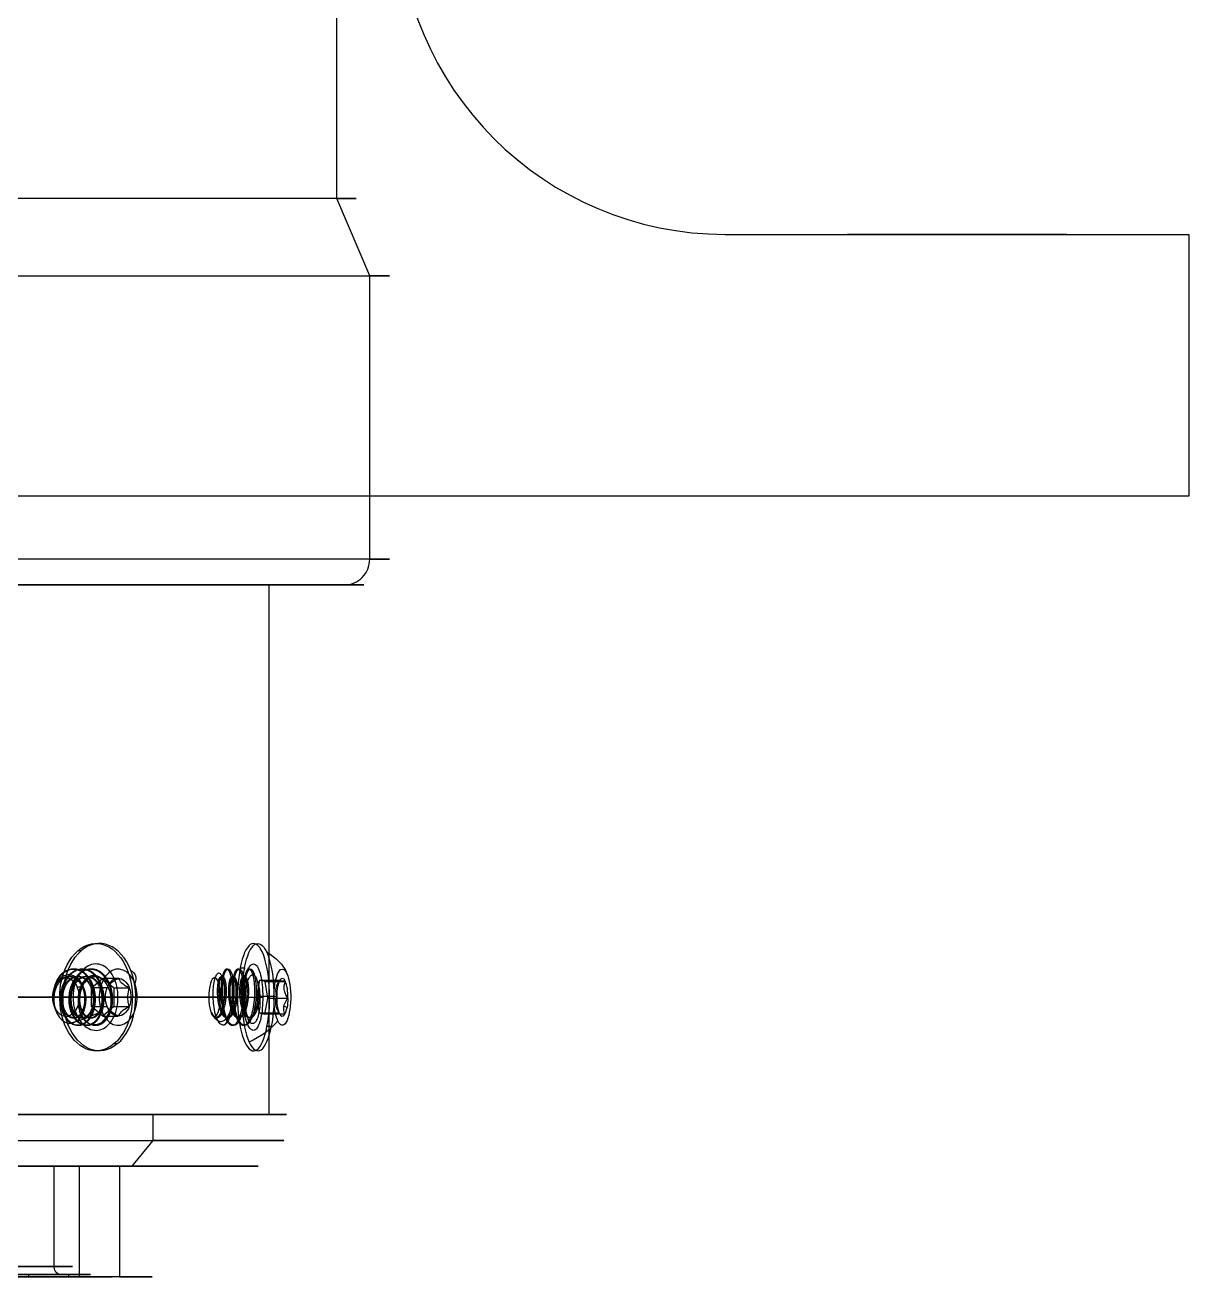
# Model space of a CAD drawing. Header units: inches. Extents: x -3.4 to 11, y -3.7 to 6.8.
# Drawn here: x 1.595 to 3.374, y -3.693 to -1.78 of the extents above; entities that cross this region are included whole.
import ezdxf

# ---------------------------------------------------------------- set-up
doc = ezdxf.new("R2010")
doc.units = ezdxf.units.IN
doc.header["$MEASUREMENT"] = 0
for name, color, linetype in [('19', 7, 'Continuous'), ('23', 7, 'Continuous'), ('34', 7, 'Continuous')]:
    doc.layers.add(name, color=color, linetype=linetype)

# ---------------------------------------------------------------- blocks, each defined once
blk = doc.blocks.new('Casing')
at = {"layer": '19', "color": 0}
for p, q in [((-23.578, 15.102, 4.56), (-1.29, 2.233, 4.56)), ((-2.578, 0, 4.56), (-24.868, 12.869, 4.56)), ((-32, 0, 32.56), (-30.7, 0, 35.56)), ((-32, 0, 21.56), (-32, 0, 32.56)), ((-30.7, 0, 35.56), (-30.7, 0, 75.68)), ((-28, 0), (-28, 0, 20.56)), ((-24.868, -12.869, 4.56), (-2.578, 0, 4.56)), ((-1.288, -2.232, 4.56), (-23.578, -15.102, 4.56))]:
    blk.add_line(p, q, dxfattribs=at)
at = {"layer": '19', "color": 0, "extrusion": (8.55166e-31, -6.98296e-15, -1)}
for centre, radius in [((0, 0, -21.56), 32), ((0, 0, -35.56), 30.7), ((0, 0, -20.56), 28)]:
    blk.add_arc(centre, radius, 0, 180, dxfattribs=at)
at = {"layer": '19', "color": 0}
for centre, radius, start, end in [((0, 0, 32.56), 32, 0, 180), ((0, 0, 20.56), 31, 0, 180), ((0, 0), 28, 0, 180), ((0, 0, 21.56), 32, 180, 0), ((0, 0, 20.56), 31, 180, 0), ((0, 0, 35.56), 30.7, 180, 0), ((0, 0), 28, 180, 0)]:
    blk.add_arc(centre, radius, start, end, dxfattribs=at)
at = {"layer": '19', "color": 0, "extrusion": (1.22465e-16, 1, 6.12323e-17)}
blk.add_arc((31, 21.56), 1, 270, 0, dxfattribs=at)
at = {"layer": '19', "color": 0, "extrusion": (-3.66028e-74, 6.98296e-15, -1)}
blk.add_arc((0, 0, -32.56), 32, 180, 0, dxfattribs=at)
at = {"layer": '19', "color": 0, "extrusion": (9.87957e-60, 6.98296e-15, -1)}
blk.add_arc((0, 0, -20.56), 28, 180, 0, dxfattribs=at)
at = {"layer": '19', "color": 0}
for points, knots in [([(-24.868, 12.869, 4.56), (-24.868, 12.869, 4.416), (-24.856, 12.891, 4.27), (-24.834, 12.933, 4.134), (-24.812, 12.976, 3.998), (-24.779, 13.039, 3.868), (-24.737, 13.119, 3.755), (-24.694, 13.198, 3.643), (-24.642, 13.296, 3.544), (-24.583, 13.404, 3.467), (-24.525, 13.511, 3.391), (-24.458, 13.631, 3.334), (-24.389, 13.754, 3.303), (-24.32, 13.876, 3.271), (-24.246, 14.005, 3.263), (-24.174, 14.128, 3.28), (-24.102, 14.252, 3.296), (-24.029, 14.374, 3.338), (-23.962, 14.485, 3.401), (-23.895, 14.596, 3.464), (-23.832, 14.699, 3.55), (-23.778, 14.785, 3.652), (-23.724, 14.872, 3.755), (-23.679, 14.944, 3.876), (-23.646, 14.996, 4.007), (-23.612, 15.048, 4.137), (-23.591, 15.082, 4.28), (-23.582, 15.095, 4.423), (-23.58, 15.099, 4.469), (-23.578, 15.102, 4.514), (-23.578, 15.102, 4.56)], [0, 0, 0, 0, 0.000432571, 0.000432571, 0.000432571, 0.000865122, 0.000865122, 0.000865122, 0.001297966, 0.001297966, 0.001297966, 0.00173101, 0.00173101, 0.00173101, 0.002163739, 0.002163739, 0.002163739, 0.002596129, 0.002596129, 0.002596129, 0.003028686, 0.003028686, 0.003028686, 0.003461654, 0.003461654, 0.003461654, 0.003894637, 0.003894637, 0.003894637, 0.004030691, 0.004030691, 0.004030691, 0.004030691]), ([(-23.578, 15.102, 4.56), (-23.578, 15.102, 4.659), (-23.585, 15.092, 4.759), (-23.597, 15.073, 4.855), (-23.615, 15.045, 4.995), (-23.646, 14.996, 5.132), (-23.687, 14.931, 5.253), (-23.728, 14.865, 5.375), (-23.781, 14.78, 5.485), (-23.841, 14.684, 5.574), (-23.9, 14.587, 5.663), (-23.968, 14.476, 5.734), (-24.038, 14.358, 5.78), (-24.108, 14.241, 5.827), (-24.182, 14.115, 5.85), (-24.255, 13.99, 5.849), (-24.327, 13.865, 5.848), (-24.398, 13.738, 5.821), (-24.464, 13.62, 5.773), (-24.53, 13.501, 5.724), (-24.592, 13.388, 5.651), (-24.645, 13.289, 5.56), (-24.698, 13.191, 5.469), (-24.744, 13.104, 5.357), (-24.779, 13.038, 5.234), (-24.815, 12.971, 5.111), (-24.84, 12.922, 4.973), (-24.854, 12.895, 4.832), (-24.863, 12.878, 4.743), (-24.868, 12.869, 4.651), (-24.868, 12.869, 4.56)], [0.004030691, 0.004030691, 0.004030691, 0.004030691, 0.004327215, 0.004327215, 0.004327215, 0.004759599, 0.004759599, 0.004759599, 0.005192304, 0.005192304, 0.005192304, 0.005625343, 0.005625343, 0.005625343, 0.006058208, 0.006058208, 0.006058208, 0.006490664, 0.006490664, 0.006490664, 0.006923112, 0.006923112, 0.006923112, 0.007355967, 0.007355967, 0.007355967, 0.007789009, 0.007789009, 0.007789009, 0.008060465, 0.008060465, 0.008060465, 0.008060465]), ([(-23.578, -15.102, 4.56), (-23.578, -15.102, 4.461), (-23.585, -15.092, 4.361), (-23.597, -15.073, 4.265), (-23.615, -15.045, 4.125), (-23.646, -14.996, 3.988), (-23.687, -14.931, 3.867), (-23.728, -14.865, 3.745), (-23.781, -14.78, 3.635), (-23.841, -14.684, 3.546), (-23.9, -14.587, 3.457), (-23.968, -14.476, 3.386), (-24.038, -14.358, 3.34), (-24.108, -14.241, 3.293), (-24.182, -14.115, 3.27), (-24.255, -13.99, 3.271), (-24.327, -13.865, 3.272), (-24.398, -13.738, 3.299), (-24.464, -13.62, 3.347), (-24.53, -13.501, 3.396), (-24.592, -13.388, 3.469), (-24.645, -13.289, 3.56), (-24.698, -13.191, 3.651), (-24.744, -13.104, 3.763), (-24.779, -13.038, 3.886), (-24.815, -12.971, 4.009), (-24.84, -12.922, 4.147), (-24.854, -12.895, 4.288), (-24.863, -12.878, 4.377), (-24.868, -12.869, 4.469), (-24.868, -12.869, 4.56)], [0.004030691, 0.004030691, 0.004030691, 0.004030691, 0.004327215, 0.004327215, 0.004327215, 0.004759599, 0.004759599, 0.004759599, 0.005192304, 0.005192304, 0.005192304, 0.005625343, 0.005625343, 0.005625343, 0.006058208, 0.006058208, 0.006058208, 0.006490664, 0.006490664, 0.006490664, 0.006923112, 0.006923112, 0.006923112, 0.007355967, 0.007355967, 0.007355967, 0.007789009, 0.007789009, 0.007789009, 0.008060465, 0.008060465, 0.008060465, 0.008060465]), ([(-24.868, -12.869, 4.56), (-24.868, -12.869, 4.704), (-24.856, -12.891, 4.85), (-24.834, -12.933, 4.986), (-24.812, -12.976, 5.122), (-24.779, -13.039, 5.252), (-24.737, -13.119, 5.365), (-24.694, -13.198, 5.477), (-24.642, -13.296, 5.576), (-24.583, -13.404, 5.653), (-24.525, -13.511, 5.729), (-24.458, -13.631, 5.786), (-24.389, -13.754, 5.817), (-24.32, -13.876, 5.849), (-24.246, -14.005, 5.857), (-24.174, -14.128, 5.84), (-24.102, -14.252, 5.824), (-24.029, -14.374, 5.782), (-23.962, -14.485, 5.719), (-23.895, -14.596, 5.656), (-23.832, -14.699, 5.57), (-23.778, -14.785, 5.468), (-23.724, -14.872, 5.365), (-23.679, -14.944, 5.244), (-23.646, -14.996, 5.113), (-23.612, -15.048, 4.983), (-23.591, -15.082, 4.84), (-23.582, -15.095, 4.697), (-23.58, -15.099, 4.651), (-23.578, -15.102, 4.606), (-23.578, -15.102, 4.56)], [0, 0, 0, 0, 0.000432571, 0.000432571, 0.000432571, 0.000865122, 0.000865122, 0.000865122, 0.001297966, 0.001297966, 0.001297966, 0.00173101, 0.00173101, 0.00173101, 0.002163739, 0.002163739, 0.002163739, 0.002596129, 0.002596129, 0.002596129, 0.003028686, 0.003028686, 0.003028686, 0.003461654, 0.003461654, 0.003461654, 0.003894637, 0.003894637, 0.003894637, 0.004030691, 0.004030691, 0.004030691, 0.004030691])]:
    blk.add_open_spline(points, degree=3, knots=knots, dxfattribs=at)
blk = doc.blocks.new('Electical')
at = {"layer": '23', "color": 0}
for p, q in [((-27.9, 0, 1), (-26.9, 0, 2)), ((-27.9, 0), (-27.9, 0, 1)), ((-24.4, 0, 2), (-24.4, 0, 6.3)), ((-22, 0, 6.3), (-22, 0, 6.2)), ((-15.7, -15.069, 2), (-15.7, -15.069, 6.3)), ((-13.3, -15.069, 6.3), (-13.3, -15.069, 6.2)), ((-12.6, -15.069, 5.9), (-12.6, -15.069, 2))]:
    blk.add_line(p, q, dxfattribs=at)
for centre, radius, start, end in [((0, 0, 1), 27.9, 0, 180), ((0, 0), 27.9, 0, 180), ((-17.4, 0, 2), 7, 0, 180), ((-17.4, 0, 6.2), 4.6, 0, 180), ((0, 0), 27.9, 180, 0), ((0, 0, 2), 26.9, 180, 0), ((-17.4, 0, 6.3), 7, 180, 0), ((-17.4, 0, 6.2), 4.6, 180, 0), ((-17.4, 0, 2), 3.9, 180, 0), ((-8.7, -15.069, 2), 7, 0, 180), ((-8.7, -15.069, 6.2), 4.6, 0, 180), ((-8.7, -15.069, 6.2), 4.2, 0, 180), ((-8.7, -15.069, 2), 3.9, 0, 180), ((-8.7, -15.069, 6.3), 7, 180, 0), ((-8.7, -15.069, 6.2), 4.6, 180, 0), ((-8.7, -15.069, 2), 3.9, 180, 0)]:
    blk.add_arc(centre, radius, start, end, dxfattribs=at)
at = {"layer": '23', "color": 0, "extrusion": (8.76781e-30, -6.98296e-15, -1)}
blk.add_arc((0, 0, -2), 26.9, 0, 180, dxfattribs=at)
at = {"layer": '23', "color": 0, "extrusion": (8.60781e-30, -6.98296e-15, -1)}
for radius in [7, 4.6]:
    blk.add_arc((17.4, 0, -6.3), radius, 0, 180, dxfattribs=at)
at = {"layer": '23', "color": 0, "extrusion": (-7.75265e-30, 6.98296e-15, -1)}
for centre, radius in [((0, 0, -1), 27.9), ((17.4, 0, -2), 7), ((17.4, 0, -6.3), 4.6), ((17.4, 0, -5.9), 3.9)]:
    blk.add_arc(centre, radius, 180, 0, dxfattribs=at)
at = {"layer": '23', "color": 0, "extrusion": (-8.26059e-16, 6.98296e-15, -1)}
for centre in [(17.4, 0, -6.2), (8.7, -15.069, -6.2)]:
    blk.add_arc(centre, 4.2, 180, 0, dxfattribs=at)
at = {"layer": '23', "color": 0, "extrusion": (8.65251e-30, -6.98296e-15, -1)}
blk.add_arc((8.7, -15.069, -6.3), 7, 0, 180, dxfattribs=at)
at = {"layer": '23', "color": 0, "extrusion": (7.90011e-30, -6.98296e-15, -1)}
blk.add_arc((8.7, -15.069, -6.3), 4.6, 0, 180, dxfattribs=at)
at = {"layer": '23', "color": 0, "extrusion": (9.31808e-30, -6.98296e-15, -1)}
blk.add_arc((8.7, -15.069, -5.9), 3.9, 0, 180, dxfattribs=at)
at = {"layer": '23', "color": 0, "extrusion": (-6.92201e-30, 6.98296e-15, -1)}
blk.add_arc((8.7, -15.069, -2), 7, 180, 0, dxfattribs=at)
at = {"layer": '23', "color": 0, "extrusion": (-7.90011e-30, 6.98296e-15, -1)}
blk.add_arc((8.7, -15.069, -6.3), 4.6, 180, 0, dxfattribs=at)
at = {"layer": '23', "color": 0, "extrusion": (-9.87758e-16, 1, -7.0442e-15)}
blk.add_arc((12.9, 5.9, -15.069), 0.3, 90, 180, dxfattribs=at)
at = {"layer": '23', "color": 0, "extrusion": (-6.21206e-30, 6.98296e-15, -1)}
blk.add_arc((8.7, -15.069, -5.9), 3.9, 180, 0, dxfattribs=at)
blk = doc.blocks.new('91255A075_ALLOY STEEL BUTTON-HEAD SOCKET CAP SCREW')
at = {"layer": '34', "color": 0}
for p, q in [((0, 1.092, -1.395), (0, 1.092, -1.338)), ((0, 1.092, -1.849), (0, 1.092, -1.792)), ((0, 1.092, -2.246), (0, 1.092, -2.302)), ((0, 0.733, -0.818), (-0.635, 0.367, -0.818)), ((0, 0.752, -2.756), (0, 0.912, -2.595)), ((0.635, 0.367, -0.818), (0, 0.733, -0.818)), ((0, 0.733, -0.818), (0, 0.733)), ((-2.083, 0, -1.168), (-2.083, 0, -0.993)), ((-0.635, 0.367, -0.818), (-0.635, -0.367, -0.818)), ((-0.635, 0.367, -0.818), (-0.635, 0.367)), ((0.635, -0.367, -0.818), (0.635, 0.367, -0.818)), ((0.635, 0.367, -0.818), (0.635, 0.367)), ((0.733, 0), (0.635, 0, -0.098)), ((2.083, 0, -0.993), (2.083, 0, -1.168)), ((-0.635, -0.367, -0.818), (0, -0.733, -0.818)), ((-0.635, -0.367, -0.818), (-0.635, -0.367)), ((0, -0.733, -0.818), (0.635, -0.367, -0.818)), ((0.635, -0.367), (0.635, -0.367, -0.818)), ((0, -0.733, -0.818), (0, -0.733)), ((0, -0.798, -2.71), (0, -0.752, -2.756)), ((0, -0.824, -2.684), (0, -1.056, -2.452)), ((0, -1.092, -1.565), (0, -1.092, -1.622)), ((0, -1.092, -2.019), (0, -1.092, -2.076))]:
    blk.add_line(p, q, dxfattribs=at)
for centre, radius, start, end in [((0, 0, -1.168), 2.083, 0, 180), ((0, 0, -2.756), 0.752, 90, 270), ((0, 0), 0.733, 90, 150), ((0, 0, -2.756), 0.752, 270, 90), ((0, 0), 0.733, 30, 90), ((0, 0, -0.993), 2.083, 180, 270), ((0, 0, -1.168), 2.083, 180, 0), ((0, 0), 0.733, 150, 210), ((0, 0, -0.993), 2.083, 270, 0), ((0, 0), 0.733, 330, 0), ((0, 0, -2.416), 1.092, 314.4775, 0), ((0, 0), 0.733, 210, 270), ((0, 0), 0.733, 270, 330)]:
    blk.add_arc(centre, radius, start, end, dxfattribs=at)
at = {"layer": '34', "color": 0, "extrusion": (6.98296e-15, 6.2466e-16, -1)}
blk.add_arc((0, 0, 0.993), 2.083, 0, 90, dxfattribs=at)
at = {"layer": '34', "color": 0, "extrusion": (6.2466e-16, -6.98296e-15, -1)}
blk.add_arc((0, 0, 0.993), 2.083, 90, 180, dxfattribs=at)
at = {"layer": '34', "color": 0, "extrusion": (1, 4.65149e-15, 6.12323e-17)}
blk.add_arc((0, -2.08), 2.349, 27.557, 62.2963, dxfattribs=at)
at = {"layer": '34', "color": 0, "extrusion": (6.98296e-15, 6.00394e-16, -1)}
blk.add_arc((0, 0), 1.092, 270, 90, dxfattribs=at)
at = {"layer": '34', "color": 0, "extrusion": (-6.98296e-15, 6.00394e-16, -1)}
blk.add_arc((0, 0), 1.092, 90, 270, dxfattribs=at)
at = {"layer": '34', "color": 0, "extrusion": (5.87409e-16, -6.98296e-15, -1)}
blk.add_arc((0, 0), 0.733, 150, 180, dxfattribs=at)
at = {"layer": '34', "color": 0, "extrusion": (6.62366e-14, 7.74224e-14, -1)}
blk.add_arc((0, 0, 1.168), 1.092, 270, 314.4775, dxfattribs=at)
at = {"layer": '34', "color": 0, "extrusion": (0, 0, -1)}
blk.add_arc((0, 0.001, 2.71), 0.799, 270.0077, 279.3283, dxfattribs=at)
at = {"layer": '34', "color": 0, "extrusion": (-0.153506, 0.157456, 0.975522)}
blk.add_arc((-0.05, -0.443, -2.748), 0.757, 24.0188, 34.4026, dxfattribs=at)
at = {"layer": '34', "color": 0, "extrusion": (1, 4.77396e-15, 6.12323e-17)}
blk.add_arc((0, -2.08), 2.349, 117.7037, 152.443, dxfattribs=at)
at = {"layer": '34', "color": 0}
for points, weights, knots in [([(-0.765, -0.779, -1.168), (-0.871, -0.675, -1.178), (-0.946, -0.546, -1.187), (-1.261, 0, -1.225), (-0.946, 0.546, -1.263), (-0.631, 1.092, -1.301), (0, 1.092, -1.338)], [0.948065210723, 0.96476686534, 1, 0.866025403784, 1, 0.866025403784, 1], [0.02456721, 0.02456721, 0.02456721, 0.03333333, 0.03333333, 0.06666667, 0.06666667, 0.1, 0.1, 0.1]), ([(0, 1.092, -1.395), (-0.631, 1.092, -1.357), (-0.946, 0.546, -1.32), (-1.261, 0, -1.282), (-0.946, -0.546, -1.244), (-0.631, -1.092, -1.206), (0, -1.092, -1.168)], [1, 0.866025403784, 1, 0.866025403784, 1, 0.866025403784, 1], [0.6, 0.6, 0.6, 0.6333333, 0.6333333, 0.6666667, 0.6666667, 0.7, 0.7, 0.7]), ([(0, -1.092, -1.565), (-0.631, -1.092, -1.603), (-0.946, -0.546, -1.641), (-1.261, 0, -1.679), (-0.946, 0.546, -1.716), (-0.631, 1.092, -1.754), (0, 1.092, -1.792)], [1, 0.866025403784, 1, 0.866025403784, 1, 0.866025403784, 1], [0.2, 0.2, 0.2, 0.2333333, 0.2333333, 0.2666667, 0.2666667, 0.3, 0.3, 0.3]), ([(0, 1.092, -1.849), (-0.631, 1.092, -1.811), (-0.946, 0.546, -1.773), (-1.261, 0, -1.735), (-0.946, -0.546, -1.698), (-0.631, -1.092, -1.66), (0, -1.092, -1.622)], [1, 0.866025403784, 1, 0.866025403784, 1, 0.866025403784, 1], [0.4, 0.4, 0.4, 0.4333333, 0.4333333, 0.4666667, 0.4666667, 0.5, 0.5, 0.5]), ([(0, -1.092, -2.019), (-0.631, -1.092, -2.057), (-0.946, -0.546, -2.094), (-1.261, 0, -2.132), (-0.946, 0.546, -2.17), (-0.631, 1.092, -2.208), (0, 1.092, -2.246)], [1, 0.866025403784, 1, 0.866025403784, 1, 0.866025403784, 1], [0.4, 0.4, 0.4, 0.4333333, 0.4333333, 0.4666667, 0.4666667, 0.5, 0.5, 0.5]), ([(0, 1.092, -2.302), (-0.631, 1.092, -2.265), (-0.946, 0.546, -2.227), (-1.261, 0, -2.189), (-0.946, -0.546, -2.151), (-0.631, -1.092, -2.113), (0, -1.092, -2.076)], [1, 0.866025403784, 1, 0.866025403784, 1, 0.866025403784, 1], [0.2, 0.2, 0.2, 0.2333333, 0.2333333, 0.2666667, 0.2666667, 0.3, 0.3, 0.3]), ([(0, 1.092, -1.338), (0.631, 1.092, -1.376), (0.946, 0.546, -1.414), (1.261, 0, -1.452), (0.946, -0.546, -1.49), (0.631, -1.092, -1.527), (0, -1.092, -1.565)], [1, 0.866025403784, 1, 0.866025403784, 1, 0.866025403784, 1], [0.1, 0.1, 0.1, 0.1333333, 0.1333333, 0.1666667, 0.1666667, 0.2, 0.2, 0.2]), ([(0, -1.092, -1.622), (0.631, -1.092, -1.584), (0.946, -0.546, -1.546), (1.261, 0, -1.509), (0.946, 0.546, -1.471), (0.631, 1.092, -1.433), (0, 1.092, -1.395)], [1, 0.866025403784, 1, 0.866025403784, 1, 0.866025403784, 1], [0.5, 0.5, 0.5, 0.5333333, 0.5333333, 0.5666667, 0.5666667, 0.6, 0.6, 0.6]), ([(0, 1.092, -1.792), (0.631, 1.092, -1.83), (0.946, 0.546, -1.868), (1.261, 0, -1.905), (0.946, -0.546, -1.943), (0.631, -1.092, -1.981), (0, -1.092, -2.019)], [1, 0.866025403784, 1, 0.866025403784, 1, 0.866025403784, 1], [0.3, 0.3, 0.3, 0.3333333, 0.3333333, 0.3666667, 0.3666667, 0.4, 0.4, 0.4]), ([(0, -1.092, -2.076), (0.631, -1.092, -2.038), (0.946, -0.546, -2), (1.261, 0, -1.962), (0.946, 0.546, -1.924), (0.631, 1.092, -1.887), (0, 1.092, -1.849)], [1, 0.866025403784, 1, 0.866025403784, 1, 0.866025403784, 1], [0.3, 0.3, 0.3, 0.3333333, 0.3333333, 0.3666667, 0.3666667, 0.4, 0.4, 0.4]), ([(0, 1.092, -2.246), (0.631, 1.092, -2.283), (0.946, 0.546, -2.321), (1.261, 0, -2.359), (0.946, -0.546, -2.397), (0.871, -0.675, -2.406), (0.765, -0.779, -2.416)], [1, 0.866025403784, 1, 0.866025403784, 1, 0.96476686534, 0.948065210723], [0.5, 0.5, 0.5, 0.53333333, 0.53333333, 0.56666667, 0.56666667, 0.57543279, 0.57543279, 0.57543279]), ([(1.092, 0, -2.416), (1.092, 0.293, -2.395), (0.946, 0.546, -2.378), (0.631, 1.092, -2.34), (0, 1.092, -2.302)], [0.933012701892, 0.933012701892, 1, 0.866025403784, 1], [0.15, 0.15, 0.15, 0.16666667, 0.16666667, 0.2, 0.2, 0.2]), ([(0, 0.798, -1.168), (0.46, 0.798, -1.206), (0.691, 0.399, -1.244), (0.921, 0, -1.282), (0.691, -0.399, -1.32), (0.46, -0.798, -1.357), (0, -0.798, -1.395), (-0.46, -0.798, -1.433), (-0.691, -0.399, -1.471), (-0.921, 0, -1.509), (-0.691, 0.399, -1.546), (-0.46, 0.798, -1.584), (0, 0.798, -1.622), (0.46, 0.798, -1.66), (0.691, 0.399, -1.698), (0.921, 0, -1.735), (0.691, -0.399, -1.773), (0.46, -0.798, -1.811), (0, -0.798, -1.849), (-0.46, -0.798, -1.887), (-0.691, -0.399, -1.924), (-0.921, 0, -1.962), (-0.691, 0.399, -2), (-0.46, 0.798, -2.038), (0, 0.798, -2.076), (0.46, 0.798, -2.113), (0.691, 0.399, -2.151), (0.921, 0, -2.189), (0.691, -0.399, -2.227), (0.46, -0.798, -2.265), (0, -0.798, -2.302), (-0.46, -0.798, -2.34), (-0.691, -0.399, -2.378), (-0.921, 0, -2.416), (-0.691, 0.399, -2.454), (-0.46, 0.798, -2.491), (0, 0.798, -2.529), (0.46, 0.798, -2.567), (0.691, 0.399, -2.605), (0.921, 0, -2.643), (0.691, -0.399, -2.68), (0.606, -0.546, -2.694), (0.468, -0.646, -2.71)], [1, 0.866025403784, 1, 0.866025403784, 1, 0.866025403784, 1, 0.866025403784, 1, 0.866025403784, 1, 0.866025403784, 1, 0.866025403784, 1, 0.866025403784, 1, 0.866025403784, 1, 0.866025403784, 1, 0.866025403784, 1, 0.866025403784, 1, 0.866025403784, 1, 0.866025403784, 1, 0.866025403784, 1, 0.866025403784, 1, 0.866025403784, 1, 0.866025403784, 1, 0.866025403784, 1, 0.866025403784, 1, 0.945907627744, 0.93549495028], [0.1, 0.1, 0.1, 0.1333333, 0.1333333, 0.1666667, 0.1666667, 0.2, 0.2, 0.2333333, 0.2333333, 0.2666667, 0.2666667, 0.3, 0.3, 0.3333333, 0.3333333, 0.3666667, 0.3666667, 0.4, 0.4, 0.4333333, 0.4333333, 0.4666667, 0.4666667, 0.5, 0.5, 0.5333333, 0.5333333, 0.5666667, 0.5666667, 0.6, 0.6, 0.6333333, 0.6333333, 0.6666667, 0.6666667, 0.7, 0.7, 0.7333333, 0.7333333, 0.7666667, 0.7666667, 0.780125, 0.780125, 0.780125]), ([(0.559, 0.569, -1.168), (0.636, 0.493, -1.178), (0.691, 0.399, -1.187), (0.921, 0, -1.225), (0.691, -0.399, -1.263), (0.46, -0.798, -1.301), (0, -0.798, -1.338), (-0.46, -0.798, -1.376), (-0.691, -0.399, -1.414), (-0.921, 0, -1.452), (-0.691, 0.399, -1.49), (-0.46, 0.798, -1.527), (0, 0.798, -1.565), (0.46, 0.798, -1.603), (0.691, 0.399, -1.641), (0.921, 0, -1.679), (0.691, -0.399, -1.716), (0.46, -0.798, -1.754), (0, -0.798, -1.792), (-0.46, -0.798, -1.83), (-0.691, -0.399, -1.868), (-0.921, 0, -1.905), (-0.691, 0.399, -1.943), (-0.46, 0.798, -1.981), (0, 0.798, -2.019), (0.46, 0.798, -2.057), (0.691, 0.399, -2.094), (0.921, 0, -2.132), (0.691, -0.399, -2.17), (0.46, -0.798, -2.208), (0, -0.798, -2.246), (-0.46, -0.798, -2.283), (-0.691, -0.399, -2.321), (-0.921, 0, -2.359), (-0.691, 0.399, -2.397), (-0.46, 0.798, -2.435), (0, 0.798, -2.472), (0.46, 0.798, -2.51), (0.691, 0.399, -2.548), (0.921, 0, -2.586), (0.691, -0.399, -2.624), (0.46, -0.798, -2.661), (0, -0.798, -2.699), (-0.065, -0.798, -2.705), (-0.129, -0.787, -2.71)], [0.94806521072, 0.964766865337, 1, 0.866025403784, 1, 0.866025403784, 1, 0.866025403784, 1, 0.866025403784, 1, 0.866025403784, 1, 0.866025403784, 1, 0.866025403784, 1, 0.866025403784, 1, 0.866025403784, 1, 0.866025403784, 1, 0.866025403784, 1, 0.866025403784, 1, 0.866025403784, 1, 0.866025403784, 1, 0.866025403784, 1, 0.866025403784, 1, 0.866025403784, 1, 0.866025403784, 1, 0.866025403784, 1, 0.866025403784, 1, 0.978589470043, 0.964022189567], [0.1245672, 0.1245672, 0.1245672, 0.1333333, 0.1333333, 0.1666667, 0.1666667, 0.2, 0.2, 0.2333333, 0.2333333, 0.2666667, 0.2666667, 0.3, 0.3, 0.3333333, 0.3333333, 0.3666667, 0.3666667, 0.4, 0.4, 0.4333333, 0.4333333, 0.4666667, 0.4666667, 0.5, 0.5, 0.5333333, 0.5333333, 0.5666667, 0.5666667, 0.6, 0.6, 0.6333333, 0.6333333, 0.6666667, 0.6666667, 0.7, 0.7, 0.7333333, 0.7333333, 0.7666667, 0.7666667, 0.8, 0.8, 0.805327, 0.805327, 0.805327])]:
    blk.add_rational_spline(points, weights, degree=2, knots=knots, dxfattribs=at)
for points, knots in [([(-0.765, -0.779, -1.168), (-0.789, -0.75, -1.168), (-0.811, -0.72, -1.168), (-0.831, -0.689, -1.168), (-0.892, -0.596, -1.168), (-0.939, -0.494, -1.168), (-0.968, -0.387, -1.168), (-0.997, -0.28, -1.168), (-1.008, -0.168, -1.168), (-1, -0.058, -1.168), (-0.992, 0.05, -1.168), (-0.966, 0.158, -1.168), (-0.924, 0.257, -1.168), (-0.886, 0.345, -1.168), (-0.836, 0.429, -1.168), (-0.774, 0.502, -1.168), (-0.712, 0.575, -1.168), (-0.637, 0.639, -1.168), (-0.555, 0.687, -1.168), (-0.473, 0.736, -1.168), (-0.381, 0.771, -1.168), (-0.287, 0.79, -1.168), (-0.193, 0.808, -1.168), (-0.095, 0.811, -1.168), (0, 0.798, -1.168)], [0, 0, 0, 0, 0.00011199, 0.00011199, 0.00011199, 0.000446923, 0.000446923, 0.000446923, 0.000781638, 0.000781638, 0.000781638, 0.001108514, 0.001108514, 0.001108514, 0.001398302, 0.001398302, 0.001398302, 0.001687977, 0.001687977, 0.001687977, 0.001978006, 0.001978006, 0.001978006, 0.002268248, 0.002268248, 0.002268248, 0.002268248]), ([(0, -1.056, -2.452), (-0.086, -1.053, -2.455), (-0.173, -1.038, -2.459), (-0.255, -1.014, -2.463), (-0.367, -0.98, -2.468), (-0.475, -0.927, -2.473), (-0.57, -0.857, -2.479), (-0.663, -0.789, -2.484), (-0.746, -0.703, -2.489), (-0.811, -0.608, -2.494), (-0.876, -0.513, -2.499), (-0.926, -0.404, -2.504), (-0.955, -0.292, -2.51), (-0.983, -0.184, -2.515), (-0.992, -0.069, -2.52), (-0.981, 0.043, -2.526), (-0.971, 0.152, -2.531), (-0.942, 0.262, -2.536), (-0.896, 0.362, -2.542), (-0.85, 0.462, -2.547), (-0.786, 0.556, -2.551), (-0.709, 0.635, -2.557), (-0.634, 0.711, -2.562), (-0.544, 0.775, -2.567), (-0.447, 0.821, -2.573), (-0.353, 0.867, -2.578), (-0.249, 0.896, -2.583), (-0.145, 0.908, -2.589), (-0.097, 0.913, -2.591), (-0.048, 0.915, -2.593), (0, 0.912, -2.595)], [0.000830969, 0.000830969, 0.000830969, 0.000830969, 0.0010897, 0.0010897, 0.0010897, 0.001441415, 0.001441415, 0.001441415, 0.001788204, 0.001788204, 0.001788204, 0.002135422, 0.002135422, 0.002135422, 0.002471851, 0.002471851, 0.002471851, 0.002802356, 0.002802356, 0.002802356, 0.003133218, 0.003133218, 0.003133218, 0.003454324, 0.003454324, 0.003454324, 0.003768546, 0.003768546, 0.003768546, 0.003912988, 0.003912988, 0.003912988, 0.003912988]), ([(0, 0.733), (-0.086, 0.683, -0.05), (-0.181, 0.629, -0.089), (-0.278, 0.573, -0.097), (-0.346, 0.533, -0.102), (-0.416, 0.493, -0.092), (-0.483, 0.455, -0.07), (-0.535, 0.424, -0.053), (-0.586, 0.395, -0.028), (-0.635, 0.367)], [0.0000002544, 0.0000002544, 0.0000002544, 0.0000002544, 0.0003350237, 0.0003350237, 0.0003350237, 0.0005712743, 0.0005712743, 0.0005712743, 0.0007576512, 0.0007576512, 0.0007576512, 0.0007576512]), ([(0, 0.912, -2.595), (0.057, 0.91, -2.598), (0.114, 0.902, -2.601), (0.169, 0.888, -2.604), (0.268, 0.864, -2.609), (0.364, 0.822, -2.614), (0.449, 0.766, -2.62), (0.532, 0.711, -2.625), (0.607, 0.641, -2.631), (0.667, 0.562, -2.636), (0.727, 0.483, -2.641), (0.775, 0.392, -2.646), (0.804, 0.297, -2.651), (0.833, 0.204, -2.656), (0.846, 0.105, -2.661), (0.841, 0.008, -2.667), (0.837, -0.086, -2.672), (0.816, -0.18, -2.678), (0.781, -0.267, -2.683), (0.745, -0.354, -2.688), (0.695, -0.437, -2.693), (0.632, -0.507, -2.698), (0.584, -0.56, -2.702), (0.528, -0.608, -2.706), (0.468, -0.646, -2.71)], [0.003912988, 0.003912988, 0.003912988, 0.003912988, 0.004083062, 0.004083062, 0.004083062, 0.004388816, 0.004388816, 0.004388816, 0.004686762, 0.004686762, 0.004686762, 0.004984948, 0.004984948, 0.004984948, 0.005275321, 0.005275321, 0.005275321, 0.005557007, 0.005557007, 0.005557007, 0.005838887, 0.005838887, 0.005838887, 0.00605203, 0.00605203, 0.00605203, 0.00605203]), ([(0, 0.798, -1.168), (0.091, 0.798, -1.168), (0.184, 0.781, -1.168), (0.27, 0.751, -1.168), (0.342, 0.725, -1.168), (0.411, 0.688, -1.168), (0.472, 0.643, -1.168), (0.503, 0.62, -1.168), (0.532, 0.596, -1.168), (0.559, 0.569, -1.168)], [0, 0, 0, 0, 0.0002740545, 0.0002740545, 0.0002740545, 0.0005021762, 0.0005021762, 0.0005021762, 0.0006144534, 0.0006144534, 0.0006144534, 0.0006144534]), ([(0.635, 0.367), (0.549, 0.417, -0.05), (0.454, 0.471, -0.089), (0.357, 0.527, -0.097), (0.289, 0.566, -0.102), (0.219, 0.607, -0.092), (0.152, 0.645, -0.07), (0.1, 0.676, -0.053), (0.049, 0.705, -0.028), (0, 0.733)], [0.0000002544, 0.0000002544, 0.0000002544, 0.0000002544, 0.0003350237, 0.0003350237, 0.0003350237, 0.0005712743, 0.0005712743, 0.0005712743, 0.0007576512, 0.0007576512, 0.0007576512, 0.0007576512]), ([(0.559, 0.569, -1.168), (0.631, 0.518, -1.168), (0.694, 0.452, -1.168), (0.745, 0.38, -1.168), (0.802, 0.299, -1.168), (0.846, 0.206, -1.168), (0.872, 0.111, -1.168), (0.9, 0.013, -1.168), (0.91, -0.092, -1.168), (0.903, -0.193, -1.168), (0.894, -0.307, -1.168), (0.862, -0.422, -1.168), (0.812, -0.525, -1.168), (0.762, -0.627, -1.168), (0.694, -0.722, -1.168), (0.613, -0.803, -1.168), (0.532, -0.883, -1.168), (0.435, -0.951, -1.168), (0.331, -1, -1.168), (0.228, -1.049, -1.168), (0.114, -1.08, -1.168), (0, -1.092, -1.168)], [0, 0, 0, 0, 0.000265365, 0.000265365, 0.000265365, 0.000563395, 0.000563395, 0.000563395, 0.000869064, 0.000869064, 0.000869064, 0.00121411, 0.00121411, 0.00121411, 0.00155682, 0.00155682, 0.00155682, 0.001901021, 0.001901021, 0.001901021, 0.002245576, 0.002245576, 0.002245576, 0.002245576]), ([(-0.635, 0.367), (-0.635, 0.325, -0.021), (-0.635, 0.283, -0.039), (-0.635, 0.24, -0.054), (-0.635, 0.162, -0.082), (-0.635, 0.078, -0.099), (-0.635, -0.005, -0.098), (-0.635, -0.091, -0.098), (-0.635, -0.177, -0.078), (-0.635, -0.258, -0.048), (-0.635, -0.295, -0.034), (-0.635, -0.331, -0.018), (-0.635, -0.367)], [0.0003980903, 0.0003980903, 0.0003980903, 0.0003980903, 0.0005352242, 0.0005352242, 0.0005352242, 0.0007825646, 0.0007825646, 0.0007825646, 0.0010394825, 0.0010394825, 0.0010394825, 0.0011575996, 0.0011575996, 0.0011575996, 0.0011575996]), ([(0, -0.824, -2.684), (0.043, -0.832, -2.676), (0.086, -0.837, -2.668), (0.129, -0.839, -2.659), (0.221, -0.842, -2.642), (0.314, -0.832, -2.623), (0.402, -0.808, -2.606), (0.5, -0.781, -2.586), (0.596, -0.736, -2.566), (0.68, -0.678, -2.548), (0.764, -0.619, -2.53), (0.839, -0.544, -2.513), (0.899, -0.461, -2.497), (0.961, -0.376, -2.481), (1.011, -0.281, -2.464), (1.046, -0.182, -2.446), (1.067, -0.123, -2.436), (1.082, -0.062, -2.426), (1.092, 0, -2.416)], [0.000136661, 0.000136661, 0.000136661, 0.000136661, 0.000268816, 0.000268816, 0.000268816, 0.000548057, 0.000548057, 0.000548057, 0.000861122, 0.000861122, 0.000861122, 0.001174184, 0.001174184, 0.001174184, 0.001494042, 0.001494042, 0.001494042, 0.001682709, 0.001682709, 0.001682709, 0.001682709]), ([(0.635, 0, -0.098), (0.635, 0.081, -0.098), (0.635, 0.163, -0.082), (0.635, 0.24, -0.054), (0.635, 0.283, -0.039), (0.635, 0.325, -0.021), (0.635, 0.367)], [0.0008135259, 0.0008135259, 0.0008135259, 0.0008135259, 0.0010563212, 0.0010563212, 0.0010563212, 0.0011935316, 0.0011935316, 0.0011935316, 0.0011935316]), ([(0.635, -0.367), (0.635, -0.331, -0.018), (0.635, -0.295, -0.034), (0.635, -0.258, -0.048), (0.635, -0.177, -0.078), (0.635, -0.091, -0.098), (0.635, -0.005, -0.098), (0.635, -0.003, -0.098), (0.635, -0.002, -0.098), (0.635, 0, -0.098)], [0.0004335987, 0.0004335987, 0.0004335987, 0.0004335987, 0.0005517816, 0.0005517816, 0.0005517816, 0.0008088428, 0.0008088428, 0.0008088428, 0.0008135259, 0.0008135259, 0.0008135259, 0.0008135259]), ([(-0.635, -0.367), (-0.549, -0.417, -0.05), (-0.454, -0.471, -0.089), (-0.357, -0.527, -0.097), (-0.289, -0.566, -0.102), (-0.219, -0.607, -0.092), (-0.152, -0.645, -0.07), (-0.1, -0.676, -0.053), (-0.049, -0.705, -0.028), (0, -0.733)], [0.0000002544, 0.0000002544, 0.0000002544, 0.0000002544, 0.0003350237, 0.0003350237, 0.0003350237, 0.0005712743, 0.0005712743, 0.0005712743, 0.0007576512, 0.0007576512, 0.0007576512, 0.0007576512]), ([(0, -0.733), (0.086, -0.683, -0.05), (0.181, -0.629, -0.089), (0.278, -0.573, -0.097), (0.346, -0.533, -0.102), (0.416, -0.493, -0.092), (0.483, -0.455, -0.07), (0.535, -0.424, -0.053), (0.586, -0.395, -0.028), (0.635, -0.367)], [0.0000002544, 0.0000002544, 0.0000002544, 0.0000002544, 0.0003350237, 0.0003350237, 0.0003350237, 0.0005712743, 0.0005712743, 0.0005712743, 0.0007576512, 0.0007576512, 0.0007576512, 0.0007576512]), ([(0.468, -0.646, -2.71), (0.437, -0.668, -2.71), (0.405, -0.688, -2.71), (0.371, -0.706, -2.71), (0.304, -0.742, -2.71), (0.23, -0.768, -2.71), (0.155, -0.782, -2.71), (0.104, -0.792, -2.71), (0.052, -0.798, -2.71), (0, -0.798, -2.71)], [0, 0, 0, 0, 0.0001136819, 0.0001136819, 0.0001136819, 0.0003446578, 0.0003446578, 0.0003446578, 0.0005021125, 0.0005021125, 0.0005021125, 0.0005021125]), ([(0.765, -0.779, -2.416), (0.675, -0.86, -2.421), (0.57, -0.927, -2.426), (0.459, -0.974, -2.432), (0.347, -1.02, -2.437), (0.226, -1.048, -2.442), (0.105, -1.055, -2.447), (0.07, -1.057, -2.449), (0.035, -1.058, -2.45), (0, -1.056, -2.452)], [0, 0, 0, 0, 0.0003630628, 0.0003630628, 0.0003630628, 0.0007261254, 0.0007261254, 0.0007261254, 0.0008309688, 0.0008309688, 0.0008309688, 0.0008309688])]:
    blk.add_open_spline(points, degree=3, knots=knots, dxfattribs=at)

msp = doc.modelspace()

# ---------------------------------------------------------------- linework, layer by layer
at = {"color": 0}
for p, q in [((2.6654, -2.1), (3.374, -2.1)), ((3.0197, -2.1), (3.0197, -2.1, 0.7087)), ((3.374, -2.1), (3.374, -2.5)), ((3.374, -2.5), (-3.374, -2.5))]:
    msp.add_line(p, q, dxfattribs=at)
at = {"color": 0, "extrusion": (3.85494e-16, 1, 0)}
msp.add_circle((-3.0197, 0.3543, -2.1), 0.1673, dxfattribs=at)
at = {"color": 0}
msp.add_arc((2.6654, -1.6), 0.5, 180, 270, dxfattribs=at)

# ---------------------------------------------------------------- block references
at = {"color": 0, "extrusion": (0, 1, 0), "xscale": 0.03937007874015749, "yscale": 0.03937007874015749, "zscale": 0.03937007874015749, "rotation": 12.61297842052209}
msp.add_blockref('Casing', (-0.8925, 2.4402, -3.4452), dxfattribs=at)
at = {"color": 0, "extrusion": (0.735944, 0, -0.677043), "xscale": 0.03937007874015749, "yscale": 0.03937007874015749, "zscale": 0.03937007874015749, "rotation": 329.9999999999998}
msp.add_blockref('91255A075_ALLOY STEEL BUTTON-HEAD SOCKET CAP SCREW', (-3.2657, 2.4001, 0.1531), dxfattribs=at)
at = {"color": 0, "extrusion": (0.954308, 0, 0.298825), "xscale": 0.03937007874015747, "yscale": 0.03937007874015747, "zscale": 0.03937007874015747, "rotation": 236.7494683484557}
msp.add_blockref('91255A075_ALLOY STEEL BUTTON-HEAD SOCKET CAP SCREW', (-3.2657, 2.062, 2.7293), dxfattribs=at)
at = {"color": 0, "extrusion": (0, -1, 0), "xscale": 0.03937007874015748, "yscale": 0.03937007874015748, "zscale": 0.03937007874015748, "rotation": 144.8643479935431}
msp.add_blockref('Electical', (0.8925, 2.4402, 3.4452), dxfattribs=at)

doc.saveas('drawing.dxf')
